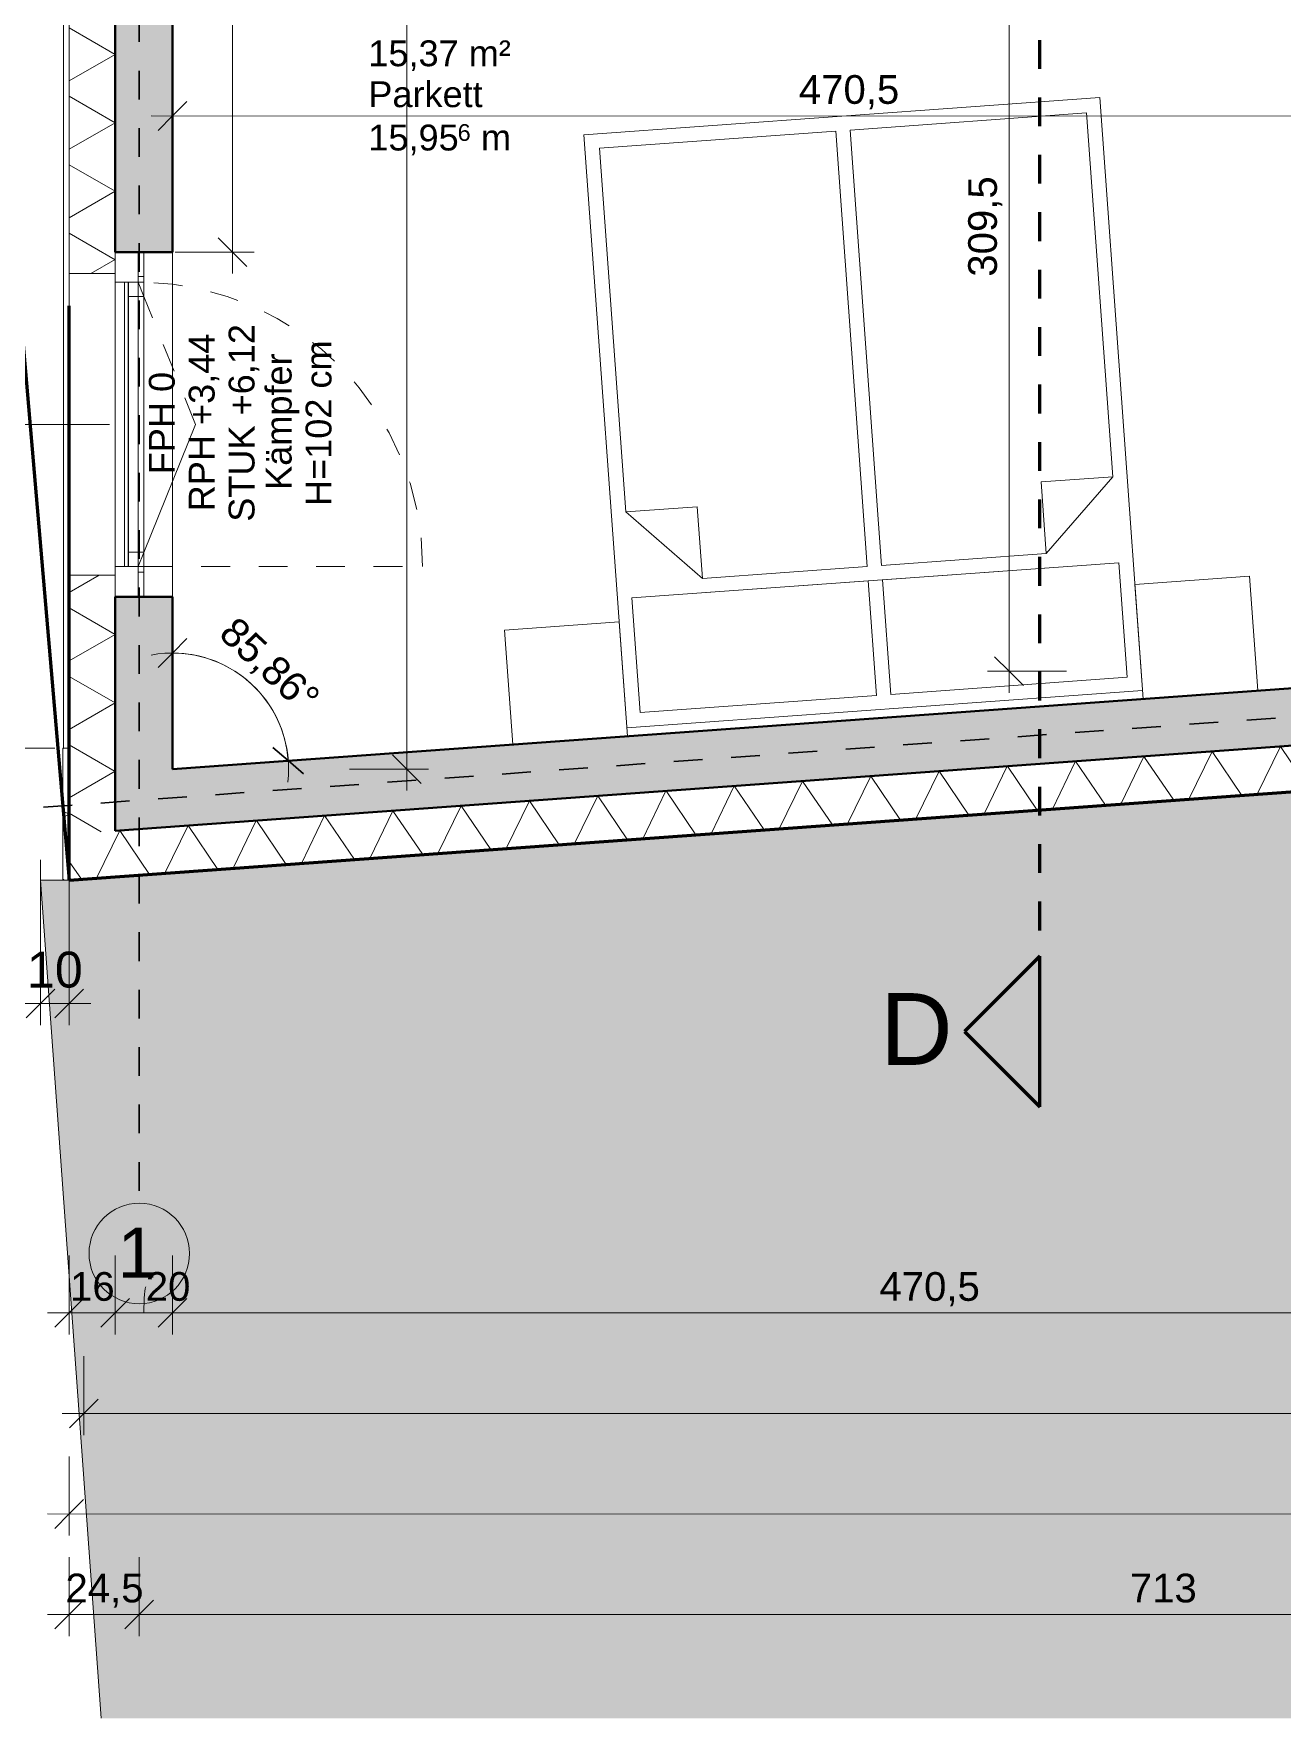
# Model space of a CAD drawing. Header units: metres. Extents: x -67.4 to -27.2, y 43.9 to 89.6.
# Drawn here: x -54.47 to -50.13, y 44.73 to 50.6 of the extents above; entities that cross this region are included whole.
import ezdxf

# ---------------------------------------------------------------- set-up
doc = ezdxf.new("R2010")
doc.units = ezdxf.units.M
for name, pattern in [('Achse', [0.009, 0.005, -0.002, 0, -0.002]), ('Strich Punkt Mittel', [0.015875, 0.00635, -0.004763, 0, -0.004763]), ('Verdeckt', [0.003, 0.002, -0.001]), ('Verdeckt Oben', [0.00225, 0.0015, -0.00075])]:
    doc.linetypes.add(name, pattern=pattern)
for name, color, linetype, lineweight in [('A-DETL-GENF_', 92, 'Continuous', 13), ('A-DETL-MBND', 5, 'Continuous', 5), ('A-GLAZ', 151, 'Continuous', 18), ('A-GLAZ-IDEN_', 152, 'Continuous', 9), ('A_2D', 7, 'Continuous', 13), ('A_Bemassung-50_', 4, 'Continuous', 9), ('A_Bemassung_', 4, 'Continuous', 9), ('A_Beschriftung_', 7, 'Continuous', 9), ('A_Decken', 8, 'Continuous', 13), ('A_Fenster', 7, 'Continuous', 13), ('A_Grundstuecksgrenze', 5, 'Continuous', 70), ('A_Hilfe', 1, 'Continuous', 5), ('A_Moebel', 6, 'Continuous', 13), ('A_Raeume_', 7, 'Continuous', 5), ('A_Raeume_Beschriftung_', 7, 'Continuous', 9), ('A_Raster_', 1, 'Continuous', 9), ('A_Waende', 7, 'Continuous', 13), ('G-ANNO-SYMB_', 111, 'Continuous', 9)]:
    doc.layers.add(name, color=color, linetype=linetype, lineweight=lineweight)
doc.styles.add('Arial_1', font='arial.ttf', dxfattribs={"height": 0.175})
doc.styles.add('Arial_2', font='arial.ttf', dxfattribs={"height": 0.09})
doc.styles.add('Arial_3', font='arial.ttf', dxfattribs={"height": 0.125})
doc.styles.add('Arial_4', font='arial.ttf', dxfattribs={"height": 0.05849})
doc.styles.add('Arial_5', font='arial.ttf', dxfattribs={"height": 0.1})
doc.styles.add('Arial_8', font='arial.ttf', dxfattribs={"height": 0.25})
doc.dimstyles.new('WGA-Bemaßung', dxfattribs={"dimscale": 0.3048, "dimtxt": 0.102026, "dimasz": 0.328084, "dimexe": 0.246063, "dimexo": 0.0625, "dimgap": 0.04101, "dimtad": 1, "dimdec": 1, "dimlfac": 100, "dimrnd": 0.5, "dimdsep": 46, "dimtxsty": 'Arial_5', "dimblk1": 'OBLIQUE', "dimblk2": 'OBLIQUE', "dimsah": 1, "dimcen": 0.09, "dimdle": 0.246063, "dimazin": 2, "dimtfac": 1, "dimtdec": 4, "dimtix": 1, "dimtmove": 0, "dimatfit": 3, "dimfxl": 0.656168, "dimfxlon": 1, "dimtvp": 1, "dimtolj": 1, "dimtzin": 0, "dimarcsym": 2})
doc.dimstyles.new('WGA-Bemaßung_1', dxfattribs={"dimscale": 0.3048, "dimtxt": 0.102026, "dimasz": 0.328084, "dimexe": 0.246063, "dimexo": 0.246063, "dimgap": 0.04101, "dimtad": 1, "dimdec": 1, "dimlfac": 100, "dimrnd": 0.1, "dimdsep": 46, "dimtxsty": 'Arial_5', "dimblk1": 'OBLIQUE', "dimblk2": 'OBLIQUE', "dimsah": 1, "dimcen": 0.09, "dimdle": 0.246063, "dimazin": 2, "dimtfac": 1, "dimtdec": 4, "dimtix": 1, "dimtmove": 0, "dimatfit": 3, "dimfxl": 1, "dimtvp": 1, "dimtolj": 1, "dimtzin": 0, "dimarcsym": 2})
doc.dimstyles.new('WGA-Bemaßung_2', dxfattribs={"dimscale": 0.3048, "dimtxt": 0.102026, "dimasz": 0.328084, "dimexe": 0.246063, "dimexo": 0.0625, "dimgap": 0.04101, "dimtad": 1, "dimdec": 1, "dimlfac": 100, "dimrnd": 0.5, "dimdsep": 46, "dimtxsty": 'Arial_5', "dimblk1": 'OBLIQUE', "dimblk2": 'OBLIQUE', "dimsah": 1, "dimcen": 0.09, "dimdle": 0.246063, "dimazin": 2, "dimtfac": 1, "dimtdec": 4, "dimtix": 1, "dimtmove": 2, "dimatfit": 3, "dimfxl": 0.656168, "dimfxlon": 1, "dimtvp": 1, "dimtolj": 1, "dimtzin": 0, "dimarcsym": 2})
doc.dimstyles.new('WGA-Bemaßung_3', dxfattribs={"dimscale": 0.3048, "dimtxt": 0.102026, "dimasz": 0.328084, "dimexe": 0.246063, "dimexo": 0.0625, "dimgap": 0.04101, "dimtad": 1, "dimdec": 1, "dimlfac": 100, "dimrnd": 0.5, "dimdsep": 46, "dimtxsty": 'Arial_5', "dimblk1": 'OBLIQUE', "dimblk2": 'OBLIQUE', "dimsah": 1, "dimcen": 0.09, "dimdle": 0.246063, "dimazin": 2, "dimtfac": 1, "dimtdec": 4, "dimtix": 1, "dimtmove": 1, "dimatfit": 3, "dimfxl": 0.656168, "dimfxlon": 1, "dimtvp": 1, "dimtolj": 1, "dimtzin": 0, "dimarcsym": 2})
doc.dimstyles.new('WGA-Bemaßung_4', dxfattribs={"dimscale": 0.3048, "dimtxt": 0.102026, "dimasz": 0.328084, "dimexe": 0.246063, "dimexo": 0.0625, "dimgap": 0.04101, "dimtad": 1, "dimdec": 1, "dimlfac": 100, "dimrnd": 0.5, "dimdsep": 46, "dimtxsty": 'Arial_5', "dimblk1": 'OBLIQUE', "dimblk2": 'OBLIQUE', "dimsah": 1, "dimcen": 0.09, "dimdle": 0.246063, "dimazin": 2, "dimtfac": 1, "dimtdec": 4, "dimtix": 1, "dimtmove": 0, "dimatfit": 3, "dimfxl": 0.656168, "dimfxlon": 1, "dimtvp": 1, "dimtolj": 1, "dimtzin": 0, "dimarcsym": 2})
doc.dimstyles.new('zulässige_Gebäudehöhe', dxfattribs={"dimscale": 0.3048, "dimtxt": 0.127532, "dimasz": 0.328084, "dimexe": 0.246063, "dimexo": 0.0625, "dimgap": 0.04101, "dimtad": 1, "dimdec": 1, "dimlfac": 100, "dimrnd": 0.1, "dimdsep": 46, "dimtxsty": 'Arial_3', "dimblk1": 'OBLIQUE', "dimblk2": 'OBLIQUE', "dimsah": 1, "dimcen": 0.09, "dimdle": 0.246063, "dimazin": 2, "dimtfac": 1, "dimtdec": 4, "dimtix": 1, "dimtmove": 0, "dimatfit": 3, "dimfxl": 1.64042, "dimfxlon": 1, "dimtvp": 1, "dimtolj": 1, "dimtzin": 0, "dimarcsym": 2})
pattern_1 = [(45, (0, 0), (-0.08980256, 0.08980256), []), (45, (0.0898, 0), (-0.08980256, 0.08980256), [0.0635, -0.03175])]

# ---------------------------------------------------------------- blocks, each defined once
blk = doc.blocks.new('Fens_1tlg_OL - DF_OL_DK_1120x2400-V33-263_PP_01OG_BT2')
at = {"layer": 'A-GLAZ'}
for p, q in [((-0.6, 0.1), (-0.495, 0.1)), ((-0.6, 0.02), (-0.6, 0.1)), ((0.525, 0.1), (-0.525, 0.1)), ((-0.495, 0.1), (-0.495, 0.02)), ((0.495, 0.1), (0.495, 0.02)), ((0.6, 0.1), (0.495, 0.1)), ((0.6, 0.02), (0.6, 0.1)), ((-0.6, 0.02), (-0.515, 0.02)), ((-0.495, 0.02), (-0.6, 0.02)), ((-0.515, 0.02), (-0.495, 0.02)), ((-0.495, 0.02), (-0.445, 0.02)), ((-0.445, 0.02), (0.445, 0.02)), ((0.445, 0.02), (0.495, 0.02)), ((0.495, 0.02), (0.515, 0.02)), ((0.495, 0.02), (0.6, 0.02)), ((0.515, 0.02), (0.6, 0.02))]:
    blk.add_line(p, q, dxfattribs=at)
at = {"layer": 'A_Fenster', "linetype": 'Verdeckt Oben', "lineweight": 5}
for p, q in [((-0.525, 0.26), (0.525, 0.26)), ((-0.525, 0.1), (0.525, 0.1)), ((-0.6, -0.1), (0.6, -0.1)), ((-0.6, -0.1), (0.6, -0.1))]:
    blk.add_line(p, q, dxfattribs=at)
at = {"layer": 'A_Fenster'}
for p, q in [((-0.525, 0.1), (-0.6, 0.1)), ((-0.495, 0.055), (-0.495, 0.067)), ((-0.495, 0.067), (0.495, 0.067)), ((-0.495, 0.067), (0.495, 0.067)), ((-0.495, 0.055), (-0.495, 0.067)), ((0.495, 0.067), (0.495, 0.055)), ((0.495, 0.067), (0.495, 0.055)), ((0.6, 0.1), (0.525, 0.1)), ((-0.6, 0.02), (-0.515, 0.02)), ((-0.515, 0.02), (-0.495, 0.02)), ((-0.495, 0.02), (-0.515, 0.02)), ((-0.515, 0.02), (0.515, 0.02)), ((-0.515, 0), (-0.515, 0.02)), ((-0.515, 0.02), (-0.515, 0)), ((-0.495, 0.02), (-0.495, 0.055)), ((-0.445, 0.055), (-0.495, 0.055)), ((0.495, 0.055), (-0.495, 0.055)), ((-0.495, 0.055), (-0.495, 0.02)), ((-0.495, 0.053), (-0.495, 0.055)), ((-0.495, 0.053), (-0.495, 0.055)), ((-0.445, 0.053), (-0.495, 0.053)), ((-0.445, 0.053), (-0.495, 0.053)), ((-0.495, 0.02), (-0.4455, 0)), ((-0.495, 0.02), (-0.445, 0.02)), ((-0.495, 0.02), (0.495, 0.02)), ((-0.445, 0.02), (-0.495, 0.02)), ((-0.495, 0.02), (-0.445, 0.02)), ((0.445, 0.055), (-0.445, 0.055)), ((-0.445, 0.055), (-0.445, 0)), ((0.445, 0.055), (-0.445, 0.055)), ((-0.445, 0.055), (0.445, 0.055)), ((-0.445, 0), (-0.445, 0.055)), ((0.445, 0.053), (-0.445, 0.053)), ((0.445, 0.053), (-0.445, 0.053)), ((-0.445, 0.02), (0.445, 0.02)), ((0.445, 0.02), (-0.445, 0.02)), ((-0.445, 0.02), (0.445, 0.02)), ((0.495, 0.055), (0.445, 0.055)), ((0.445, 0.055), (0.445, 0)), ((0.445, 0.055), (0.445, 0)), ((0.495, 0.053), (0.445, 0.053)), ((0.495, 0.053), (0.445, 0.053)), ((0.445, 0.02), (0.495, 0.02)), ((0.495, 0.02), (0.445, 0.02)), ((0.445, 0.02), (0.495, 0.02)), ((0.495, 0.02), (0.495, 0.055)), ((0.495, 0.02), (0.495, 0.055)), ((0.495, 0.055), (0.495, 0.053)), ((0.495, 0.055), (0.495, 0.053)), ((0.495, 0.02), (0.515, 0.02)), ((0.515, 0.02), (0.495, 0.02)), ((0.515, 0.02), (0.6, 0.02)), ((0.515, 0), (0.515, 0.02)), ((0.515, 0), (0.515, 0.02)), ((0.515, 0), (-0.515, 0)), ((-0.515, 0), (-0.445, 0)), ((-0.4455, 0), (0, -0.18)), ((0.445, 0), (-0.445, 0)), ((0.445, 0), (-0.445, 0)), ((-0.445, 0), (0.445, 0)), ((0.445, 0), (0.515, 0))]:
    blk.add_line(p, q, dxfattribs=at)
at = {"layer": 'A_Fenster', "linetype": 'Verdeckt', "lineweight": 5}
for p, q in [((-0.495, 0.02), (-0.495, 0)), ((0.4455, 0), (0.495, 0.02)), ((-0.495, 0), (-0.495, -0.97)), ((0, -0.18), (0.4455, 0))]:
    blk.add_line(p, q, dxfattribs=at)
for start, end in [(358.83969, 0), (270, 358.83969)]:
    blk.add_arc((-0.495, 0.02), 0.99, start, end, dxfattribs=at)
blk = doc.blocks.new('Moeb_Bett - Doppelbett 180x210-V41-263_PP_01OG_BT2')
at = {"layer": 'A_Moebel', "color": 8}
for p, q in [((-0.9, 1.05), (0.9, 1.05)), ((-0.9, -1.0489), (-0.9, 1.05)), ((-0.025, 1), (-0.85, 1)), ((-0.85, 1), (-0.85, -0.27)), ((-0.025, -0.52), (-0.025, 1)), ((0.85, 1), (0.025, 1)), ((0.025, 1), (0.025, -0.52)), ((0.85, -0.27), (0.85, 1)), ((0.9, 1.05), (0.9, -1.0489)), ((-0.6, -0.27), (-0.85, -0.27)), ((-0.85, -0.27), (-0.6, -0.52)), ((-0.6, -0.52), (-0.6, -0.27)), ((0.6, -0.27), (0.85, -0.27)), ((0.6, -0.52), (0.6, -0.27)), ((0.85, -0.27), (0.6, -0.52)), ((-0.6, -0.52), (-0.025, -0.52)), ((0.025, -0.52), (0.6, -0.52)), ((-0.025, -0.57), (-0.85, -0.57)), ((-0.85, -0.57), (-0.85, -0.97)), ((-0.85, -0.57), (0.85, -0.57)), ((-0.025, -0.97), (-0.025, -0.57)), ((0.85, -0.57), (0.025, -0.57)), ((0.025, -0.57), (0.025, -0.97)), ((0.85, -0.97), (0.85, -0.57)), ((-0.9, -0.65), (-1.3, -0.65)), ((-1.3, -0.65), (-1.3, -1.0489)), ((-1.3, -1.0489), (-1.3, -0.65)), ((-1.3, -0.65), (-0.9, -0.65)), ((-0.9, -1.0489), (-0.9, -0.65)), ((-0.9, -0.65), (-0.9, -1.0489)), ((1.3, -0.65), (0.9, -0.65)), ((0.9, -0.65), (0.9, -1.0489)), ((0.9, -1.0489), (0.9, -0.65)), ((0.9, -0.65), (1.3, -0.65)), ((1.3, -1.0489), (1.3, -0.65)), ((1.3, -0.65), (1.3, -1.0489)), ((-0.85, -0.97), (-0.025, -0.97)), ((0.025, -0.97), (0.85, -0.97)), ((-0.9, -1.02), (0.9, -1.02))]:
    blk.add_line(p, q, dxfattribs=at)
blk = doc.blocks.new('Family - ___-3180367-263_PP_01OG_BT2')
at = {"layer": 'A_Grundstuecksgrenze'}
for p, q in [((-20.9804, 98.8097), (-31.8179, 64.901)), ((-31.8179, 64.901), (-19.6942, 60.8437))]:
    blk.add_line(p, q, dxfattribs=at)
blk = doc.blocks.new('Dtai_Fluchtlinie_Grenzlinie - Dtai_Grenzlinie-5920249-263_PP_01OG_BT2')
at = {"layer": 'A-DETL-GENF_', "lineweight": 70}
blk.add_line((0.45, 0), (2.45, 0), dxfattribs=at)
blk = doc.blocks.new('Raster - BS_Achse-112124-263_PP_01OG_BT2')
at = {"layer": 'A_Beschriftung_'}
blk.add_circle((0, 0), 0.0035, dxfattribs=at)
blk = doc.blocks.new('BS_Fens_PP_Kämpfer - oben-10106766-263_PP_01OG_BT2')
at = {"layer": 'A-GLAZ-IDEN_'}
blk.add_line((0, 0.00012), (0, 0.01076), dxfattribs=at)
blk = doc.blocks.new('DIMBLOCK4-263_PP_01OG_BT2')
at = {"layer": 'A_Bemassung-50_', "transparency": 16777216}
for p, q in [((-54.1049, 45.095), (-54.1049, 45.295)), ((-46.9771, 45.0948), (-46.9771, 45.2948)), ((-46.9771, 45.0948), (-54.1049, 45.095)), ((-54.1049, 45.095), (-54.1049, 45.02)), ((-46.9771, 45.0948), (-46.9771, 45.0198))]:
    blk.add_line(p, q, dxfattribs=at)
at = {"layer": 'A_Bemassung-50_', "lineweight": 35, "transparency": 16777216}
for p, q in [((-54.1049, 45.095), (-54.0549, 45.145)), ((-46.9771, 45.0948), (-46.9271, 45.1447)), ((-54.1049, 45.095), (-54.1549, 45.045)), ((-46.9771, 45.0948), (-47.0271, 45.0448))]:
    blk.add_line(p, q, dxfattribs=at)
at = {"layer": 'A_Bemassung-50_', "color": 0, "transparency": 16777216, "insert": (-50.6564, 45.2372), "char_height": 0.1, "width": 0.276883, "attachment_point": 1, "rotation": 359.99828, "line_spacing_factor": 0.941778, "style": 'Arial_5'}
blk.add_mtext('713', dxfattribs=at)
blk = doc.blocks.new('_Oblique')
at = {"color": 0, "linetype": 'ByBlock', "lineweight": -2}
blk.add_line((-0.5, -0.5), (0.5, 0.5), dxfattribs=at)
blk = doc.blocks.new('DIMBLOCK5-263_PP_01OG_BT2')
at = {"layer": 'A_Bemassung-50_', "transparency": 16777216}
for p, q in [((-54.3491, 45.095), (-54.3491, 45.295)), ((-54.1049, 45.095), (-54.1049, 45.295)), ((-54.1049, 45.095), (-54.4241, 45.095)), ((-54.3491, 45.095), (-54.3491, 45.02)), ((-54.1049, 45.095), (-54.1049, 45.02))]:
    blk.add_line(p, q, dxfattribs=at)
at = {"layer": 'A_Bemassung-50_', "lineweight": 35, "transparency": 16777216}
for p, q in [((-54.3491, 45.095), (-54.2991, 45.145)), ((-54.1049, 45.095), (-54.0549, 45.145)), ((-54.3491, 45.095), (-54.3991, 45.045)), ((-54.1049, 45.095), (-54.1549, 45.045))]:
    blk.add_line(p, q, dxfattribs=at)
at = {"layer": 'A_Bemassung-50_', "color": 0, "transparency": 16777216, "insert": (-54.362, 45.2373), "char_height": 0.1, "width": 0.323972, "attachment_point": 1, "rotation": 359.99828, "line_spacing_factor": 0.941778, "style": 'Arial_5'}
blk.add_mtext('24,5', dxfattribs=at)
blk = doc.blocks.new('DIMBLOCK15-263_PP_01OG_BT2')
at = {"layer": 'A_Bemassung-50_', "transparency": 16777216}
for p, q in [((-54.2979, 45.795), (-54.2979, 45.995)), ((-41.6479, 45.7946), (-41.6479, 45.9946)), ((-41.6479, 45.7946), (-54.3729, 45.795)), ((-54.2979, 45.795), (-54.2979, 45.72)), ((-41.6479, 45.7946), (-41.6479, 45.7196))]:
    blk.add_line(p, q, dxfattribs=at)
at = {"layer": 'A_Bemassung-50_', "lineweight": 35, "transparency": 16777216}
for p, q in [((-54.2979, 45.795), (-54.2479, 45.845)), ((-41.6479, 45.7946), (-41.5979, 45.8446)), ((-54.2979, 45.795), (-54.3479, 45.745)), ((-41.6479, 45.7946), (-41.6979, 45.7446))]:
    blk.add_line(p, q, dxfattribs=at)
at = {"layer": 'A_Bemassung-50_', "color": 0, "transparency": 16777216, "insert": (-48.1267, 45.9371), "char_height": 0.1, "width": 0.369177, "attachment_point": 1, "rotation": 359.99828, "line_spacing_factor": 0.941778, "style": 'Arial_5'}
blk.add_mtext('1265', dxfattribs=at)
blk = doc.blocks.new('DIMBLOCK37-263_PP_01OG_BT2')
at = {"layer": 'A_Bemassung-50_', "transparency": 16777216}
for p, q in [((-54.449, 47.2224), (-54.449, 47.7224)), ((-54.349, 47.2224), (-54.349, 47.7224)), ((-54.274, 47.2224), (-54.524, 47.2224)), ((-54.449, 47.2224), (-54.449, 47.1474)), ((-54.349, 47.2224), (-54.349, 47.1474))]:
    blk.add_line(p, q, dxfattribs=at)
at = {"layer": 'A_Bemassung-50_', "lineweight": 35, "transparency": 16777216}
for p, q in [((-54.449, 47.2224), (-54.499, 47.1724)), ((-54.449, 47.2224), (-54.399, 47.2724)), ((-54.349, 47.2224), (-54.399, 47.1724)), ((-54.349, 47.2224), (-54.299, 47.2724))]:
    blk.add_line(p, q, dxfattribs=at)
at = {"layer": 'A_Bemassung-50_', "color": 0, "transparency": 16777216, "insert": (-54.4959, 47.403), "char_height": 0.125, "width": 0.232617, "attachment_point": 1, "rotation": 359.99828, "line_spacing_factor": 0.941778, "style": 'Arial_3'}
blk.add_mtext('10', dxfattribs=at)
blk = doc.blocks.new('DIMBLOCK38-263_PP_01OG_BT2')
at = {"layer": 'A_Bemassung-50_', "transparency": 16777216}
for p, q in [((-53.989, 48.4428), (-53.989, 48.5178)), ((-53.989, 48.4428), (-53.989, 48.3678)), ((-53.5861, 48.068), (-53.6609, 48.0626)), ((-53.5861, 48.068), (-53.5113, 48.0734)), ((-53.5861, 48.068), (-53.5861, 48.068))]:
    blk.add_line(p, q, dxfattribs=at)
at = {"layer": 'A_Bemassung-50_', "lineweight": 35, "transparency": 16777216}
for p, q in [((-53.989, 48.4428), (-53.939, 48.4928)), ((-53.989, 48.4428), (-54.039, 48.3928)), ((-53.5861, 48.068), (-53.6396, 48.1142)), ((-53.5861, 48.068), (-53.5327, 48.0217))]:
    blk.add_line(p, q, dxfattribs=at)
at = {"layer": 'A_Bemassung-50_', "transparency": 16777216}
for start, end in [(353.49806, 100.63711), (4.13689, 89.99828)]:
    blk.add_arc((-53.989, 48.0388), 0.4039, start, end, dxfattribs=at)
at = {"layer": 'A_Bemassung-50_', "color": 0, "transparency": 16777216, "insert": (-53.7646, 48.5762), "char_height": 0.1, "width": 0.484074, "attachment_point": 1, "rotation": 317.06759, "line_spacing_factor": 0.941778, "style": 'Arial_5'}
blk.add_mtext('85,86°', dxfattribs=at)
blk = doc.blocks.new('DIMBLOCK72-263_PP_01OG_BT2')
at = {"layer": 'A_Bemassung-50_', "transparency": 16777216}
for p, q in [((-53.989, 46.145), (-53.989, 46.345)), ((-49.2817, 46.1448), (-49.2817, 46.3448)), ((-49.2817, 46.1448), (-53.989, 46.145)), ((-53.989, 46.145), (-53.989, 46.07)), ((-49.2817, 46.1448), (-49.2817, 46.0698))]:
    blk.add_line(p, q, dxfattribs=at)
at = {"layer": 'A_Bemassung-50_', "lineweight": 35, "transparency": 16777216}
for p, q in [((-53.989, 46.145), (-53.939, 46.195)), ((-49.2817, 46.1448), (-49.2317, 46.1948)), ((-53.989, 46.145), (-54.039, 46.095)), ((-49.2817, 46.1448), (-49.3317, 46.0948))]:
    blk.add_line(p, q, dxfattribs=at)
at = {"layer": 'A_Bemassung-50_', "color": 0, "transparency": 16777216, "insert": (-51.5281, 46.2872), "char_height": 0.1, "width": 0.416266, "attachment_point": 1, "rotation": 359.99828, "line_spacing_factor": 0.941778, "style": 'Arial_5'}
blk.add_mtext('470,5', dxfattribs=at)
blk = doc.blocks.new('DIMBLOCK73-263_PP_01OG_BT2')
at = {"layer": 'A_Bemassung-50_', "transparency": 16777216}
for p, q in [((-54.189, 46.145), (-54.189, 46.345)), ((-53.989, 46.145), (-53.989, 46.345)), ((-53.989, 46.145), (-54.189, 46.145)), ((-54.189, 46.145), (-54.189, 46.07)), ((-53.989, 46.145), (-53.989, 46.07))]:
    blk.add_line(p, q, dxfattribs=at)
at = {"layer": 'A_Bemassung-50_', "lineweight": 35, "transparency": 16777216}
for p, q in [((-54.189, 46.145), (-54.139, 46.195)), ((-53.989, 46.145), (-53.939, 46.195)), ((-54.189, 46.145), (-54.239, 46.095)), ((-53.989, 46.145), (-54.039, 46.095))]:
    blk.add_line(p, q, dxfattribs=at)
at = {"layer": 'A_Bemassung-50_', "transparency": 16777216}
blk.add_ellipse((-54.0823, 46.145), major_axis=(0, 0.091), ratio=0.073972, start_param=0, end_param=1.570796, dxfattribs=at)
at = {"layer": 'A_Bemassung-50_', "color": 0, "transparency": 16777216, "insert": (-54.0823, 46.2873), "char_height": 0.1, "width": 0.184588, "attachment_point": 1, "rotation": 359.99828, "line_spacing_factor": 0.941778, "style": 'Arial_5'}
blk.add_mtext('20', dxfattribs=at)
blk = doc.blocks.new('DIMBLOCK74-263_PP_01OG_BT2')
at = {"layer": 'A_Bemassung-50_', "transparency": 16777216}
for p, q in [((-54.349, 46.145), (-54.349, 46.345)), ((-54.189, 46.145), (-54.189, 46.345)), ((-54.189, 46.145), (-54.424, 46.145)), ((-54.349, 46.145), (-54.349, 46.07)), ((-54.189, 46.145), (-54.189, 46.07))]:
    blk.add_line(p, q, dxfattribs=at)
at = {"layer": 'A_Bemassung-50_', "lineweight": 35, "transparency": 16777216}
for p, q in [((-54.349, 46.145), (-54.299, 46.195)), ((-54.189, 46.145), (-54.139, 46.195)), ((-54.349, 46.145), (-54.399, 46.095)), ((-54.189, 46.145), (-54.239, 46.095))]:
    blk.add_line(p, q, dxfattribs=at)
at = {"layer": 'A_Bemassung-50_', "color": 0, "transparency": 16777216, "insert": (-54.346, 46.2873), "char_height": 0.1, "width": 0.184588, "attachment_point": 1, "rotation": 359.99828, "line_spacing_factor": 0.941778, "style": 'Arial_5'}
blk.add_mtext('16', dxfattribs=at)
blk = doc.blocks.new('Schnitt - 100_Gebaeudeschnitt-1261489-263_PP_01OG_BT2')
at = {"layer": 'G-ANNO-SYMB_'}
blk.add_hatch(color=256, dxfattribs=at).paths.add_polyline_path([(-0.00829, 0), (-0.00305, 0.00525), (0.0022, 0)])
at = {"layer": 'G-ANNO-SYMB_', "lineweight": 70}
for p, q in [((-0.00305, 0.00525), (-0.00829, 0)), ((0.0022, 0), (-0.00305, 0.00525)), ((-0.00829, 0), (0.0022, 0))]:
    blk.add_line(p, q, dxfattribs=at)
blk = doc.blocks.new('DIMBLOCK270-263_PP_01OG_BT2')
at = {"layer": 'A_Bemassung-50_', "transparency": 16777216}
for p, q in [((-54.3491, 45.445), (-54.3491, 45.645)), ((-37.3491, 45.4445), (-37.3491, 45.6445)), ((-37.2741, 45.4445), (-54.4241, 45.445)), ((-54.3491, 45.445), (-54.3491, 45.37)), ((-37.3491, 45.4445), (-37.3491, 45.3695))]:
    blk.add_line(p, q, dxfattribs=at)
at = {"layer": 'A_Bemassung-50_', "lineweight": 35, "transparency": 16777216}
for p, q in [((-54.3491, 45.445), (-54.2991, 45.495)), ((-37.3491, 45.4445), (-37.2991, 45.4945)), ((-54.3491, 45.445), (-54.3991, 45.395)), ((-37.3491, 45.4445), (-37.3991, 45.3945))]:
    blk.add_line(p, q, dxfattribs=at)
at = {"layer": 'A_Bemassung-50_', "color": 0, "transparency": 16777216, "insert": (-46.0029, 45.587), "char_height": 0.1, "width": 0.369177, "attachment_point": 1, "rotation": 359.99828, "line_spacing_factor": 0.941778, "style": 'Arial_5'}
blk.add_mtext('1700', dxfattribs=at)
blk = doc.blocks.new('DIMBLOCK310-263_PP_01OG_BT2')
at = {"layer": 'A_Bemassung-50_', "transparency": 16777216}
for p, q in [((-53.9889, 50.3126), (-53.9889, 50.5126)), ((-49.2815, 50.3125), (-49.2815, 50.5125)), ((-54.0639, 50.3126), (-49.2815, 50.3125)), ((-53.9889, 50.3126), (-53.9889, 50.2376)), ((-49.2815, 50.3125), (-49.2815, 50.2375))]:
    blk.add_line(p, q, dxfattribs=at)
at = {"layer": 'A_Bemassung-50_', "lineweight": 35, "transparency": 16777216}
for p, q in [((-53.9889, 50.3126), (-53.9389, 50.3626)), ((-49.2815, 50.3125), (-49.2315, 50.3625)), ((-53.9889, 50.3126), (-54.0389, 50.2626)), ((-49.2815, 50.3125), (-49.3315, 50.2625))]:
    blk.add_line(p, q, dxfattribs=at)
at = {"layer": 'A_Bemassung-50_', "color": 0, "transparency": 16777216, "insert": (-51.8087, 50.4549), "char_height": 0.1, "width": 0.416266, "attachment_point": 1, "rotation": 359.99828, "line_spacing_factor": 0.941778, "style": 'Arial_5'}
blk.add_mtext('470,5', dxfattribs=at)
blk = doc.blocks.new('DIMBLOCK336-263_PP_01OG_BT2')
at = {"layer": 'A_Bemassung-50_', "lineweight": 35, "transparency": 16777216}
for p, q in [((-51.0769, 51.4738), (-51.1269, 51.5238)), ((-51.0769, 51.4738), (-51.0269, 51.4237)), ((-51.077, 48.3794), (-51.127, 48.4294)), ((-51.077, 48.3794), (-51.027, 48.3294))]:
    blk.add_line(p, q, dxfattribs=at)
at = {"layer": 'A_Bemassung-50_', "transparency": 16777216}
for p, q in [((-51.0769, 51.4738), (-51.1519, 51.4738)), ((-51.0769, 51.4738), (-51.077, 48.3044)), ((-51.0769, 51.4738), (-50.8769, 51.4737)), ((-51.077, 48.3794), (-51.152, 48.3794)), ((-51.077, 48.3794), (-50.877, 48.3794))]:
    blk.add_line(p, q, dxfattribs=at)
at = {"layer": 'A_Bemassung-50_', "color": 0, "transparency": 16777216, "insert": (-51.2192, 49.7531), "char_height": 0.1, "width": 0.416266, "attachment_point": 1, "rotation": 90, "line_spacing_factor": 0.941778, "style": 'Arial_5'}
blk.add_mtext('309,5', dxfattribs=at)
blk = doc.blocks.new('DIMBLOCK488-263_PP_01OG_BT2')
at = {"layer": 'A_Bemassung-50_', "lineweight": 35, "transparency": 16777216}
for p, q in [((-53.1734, 55.0288), (-53.2234, 55.0788)), ((-53.1734, 55.0288), (-53.1234, 54.9788)), ((-53.1736, 48.0388), (-53.2236, 48.0888)), ((-53.1736, 48.0388), (-53.1236, 47.9888))]:
    blk.add_line(p, q, dxfattribs=at)
at = {"layer": 'A_Bemassung-50_', "transparency": 16777216}
for p, q in [((-53.1734, 55.0288), (-53.2484, 55.0288)), ((-53.1734, 55.0288), (-53.1736, 47.9638)), ((-53.1734, 55.0288), (-52.9734, 55.0288)), ((-53.1736, 48.0388), (-53.3736, 48.0388)), ((-53.1736, 48.0388), (-53.0986, 48.0388))]:
    blk.add_line(p, q, dxfattribs=at)
at = {"layer": 'A_Bemassung-50_', "color": 0, "transparency": 16777216, "insert": (-53.3158, 51.6584), "char_height": 0.1, "width": 0.276883, "attachment_point": 1, "rotation": 90, "line_spacing_factor": 0.941778, "style": 'Arial_5'}
blk.add_mtext('699', dxfattribs=at)
blk = doc.blocks.new('DIMBLOCK676-263_PP_01OG_BT2')
at = {"layer": 'A_Bemassung-50_', "lineweight": 35, "transparency": 16777216}
for p, q in [((-53.7799, 52.8988), (-53.8299, 52.9488)), ((-53.7799, 52.8988), (-53.7299, 52.8488)), ((-53.78, 49.8388), (-53.83, 49.8888)), ((-53.78, 49.8388), (-53.73, 49.7888))]:
    blk.add_line(p, q, dxfattribs=at)
at = {"layer": 'A_Bemassung-50_', "transparency": 16777216}
for p, q in [((-53.7799, 52.8988), (-53.9799, 52.8988)), ((-53.78, 49.7638), (-53.7799, 52.8988)), ((-53.7799, 52.8988), (-53.7049, 52.8988)), ((-53.78, 49.8388), (-53.98, 49.8388)), ((-53.78, 49.8388), (-53.705, 49.8388))]:
    blk.add_line(p, q, dxfattribs=at)
at = {"layer": 'A_Bemassung-50_', "color": 0, "transparency": 16777216, "insert": (-53.9222, 51.2535), "char_height": 0.1, "width": 0.276883, "attachment_point": 1, "rotation": 90, "line_spacing_factor": 0.941778, "style": 'Arial_5'}
blk.add_mtext('306', dxfattribs=at)

msp = doc.modelspace()

# ---------------------------------------------------------------- hatches: boundary and pattern name
at = {"layer": 'A-DETL-GENF_'}
msp.add_hatch(color=253, dxfattribs=at).paths.add_polyline_path([(-54.2379, 44.7336), (-32.3013, 44.7336), (-32.3013, 52.5466), (-33.0402, 52.2443), (-41.5978, 48.5741), (-54.349, 47.6519), (-54.449, 47.6519), (-54.349, 46.2693)])
at = {"layer": 'A_Waende', "lineweight": 5}
h = msp.add_hatch(dxfattribs=at)
h.set_pattern_fill('FP_4', color=250, style=0, pattern_type=2)
h.set_pattern_definition(pattern_1)
h.paths.add_polyline_path([(-54.189, 48.0244), (-53.989, 48.0388), (-53.989, 48.6388), (-54.189, 48.6388), (-54.189, 48.2888)])
h.paths.add_polyline_path([(-53.9889, 49.8388), (-53.9889, 52.8313), (-54.1888, 52.8313), (-54.1888, 49.8388), (-53.989, 49.8388)])
h.paths.add_polyline_path([(-53.9888, 52.9663), (-54.0888, 52.8988), (-54.1888, 52.9663), (-53.9889, 52.9663)])
h.paths.add_polyline_path([(-54.1888, 53.2188), (-54.1888, 53.2188), (-54.1888, 52.9663)])
h.paths.add_polyline_path([(-53.9888, 52.8313), (-53.9889, 53.2188), (-54.1888, 53.2188), (-54.1888, 52.8314), (-54.0888, 52.8988), (-53.9889, 52.8314)])
h.paths.add_polyline_path([(-53.9888, 54.4188), (-53.9887, 58.7688), (-54.1887, 58.7688), (-54.1887, 54.4188), (-53.9888, 54.4188)])
h.paths.add_polyline_path([(-53.9886, 59.9688), (-53.9887, 60.1288), (-54.1886, 60.1288), (-54.1886, 59.9688), (-53.9887, 59.9688)])
h.paths.add_polyline_path([(-53.9886, 60.3288), (-53.9886, 60.3787), (-54.1886, 60.3787), (-54.1886, 60.3288), (-53.9886, 60.3288)])
h = msp.add_hatch(dxfattribs=at)
h.set_pattern_fill('FP_137', color=250, angle=202.64, style=0, pattern_type=2)
h.set_pattern_definition([(89.998, (-54.18908, 51.00373), (-0.20637, 7e-06), []), (149.998, (-54.18908, 51.00373), (-0.103196, -0.178727), []), (209.998, (-54.18908, 51.00373), (0.103179, -0.178725), [])])
h.paths.add_polyline_path([(-54.189, 49.7638), (-54.1889, 49.7638), (-54.1889, 53.2939), (-54.3488, 53.2939), (-54.3489, 49.7638), (-54.3479, 49.7638)])
h = msp.add_hatch(dxfattribs=at)
h.set_pattern_fill('FP_4', color=250, style=0, pattern_type=2)
h.set_pattern_definition(pattern_1)
h.paths.add_polyline_path([(-54.189, 47.8239), (-41.6362, 48.7318), (-41.6841, 48.9288), (-48.1291, 48.4627), (-48.1291, 48.4627), (-54.189, 48.0244)])
h = msp.add_hatch(dxfattribs=at)
h.set_pattern_fill('FP_2', color=250, angle=-157.36, style=0, pattern_type=2)
h.set_pattern_definition([(184.137, (-47.9932, 48.2723), (0.0148886, -0.205842), []), (244.137, (-47.9932, 48.2723), (0.1857, -0.090023), []), (304.137, (-47.9932, 48.2723), (0.1708203, 0.115815), [])])
h.paths.add_polyline_path([(-54.349, 47.6519), (-41.5978, 48.5741), (-41.6362, 48.7318), (-54.349, 47.8123), (-54.349, 47.6519)])
h = msp.add_hatch(dxfattribs=at)
h.set_pattern_fill('FP_138', color=250, angle=202.64, style=0, pattern_type=2)
h.set_pattern_definition([(90, (-54.18935, 48.26888), (-0.20637, 7e-06), []), (150, (-54.18935, 48.26888), (-0.10319, -0.17872), []), (210, (-54.18935, 48.26888), (0.10318, -0.178725), [])])
h.paths.add_polyline_path([(-54.349, 47.8123), (-54.189, 47.8239), (-54.189, 48.7139), (-54.349, 48.7139), (-54.349, 47.8239)])
h = msp.add_hatch(dxfattribs=at)
h.set_pattern_fill('FP_146', color=250, angle=202.64, style=0, pattern_type=2)
h.set_pattern_definition([(90, (-54.35083, 47.8819), (-0.20638, -8e-15), []), (150, (-54.35083, 47.8819), (-0.10318, -0.17872), []), (210, (-54.35083, 47.8819), (0.10319, -0.17872), [])])
h.paths.add_polyline_path([(-54.3506, 47.6519), (-54.3506, 48.1119), (-54.3706, 48.1119), (-54.3706, 47.6519), (-54.369, 47.6519)])

# ---------------------------------------------------------------- linework, layer by layer
at = {"layer": 'A-DETL-MBND'}
for p, q in [((-54.369, 48.1119), (-54.3685, 64.3117)), ((-54.3489, 49.7638), (-54.349, 48.7139)), ((-54.3506, 48.1119), (-54.349, 48.1119))]:
    msp.add_line(p, q, dxfattribs=at)
at = {"layer": 'A_2D'}
for p, q in [((-41.5978, 48.5741), (-54.349, 47.6519)), ((-54.349, 47.6519), (-54.449, 47.6519)), ((-54.449, 47.6519), (-54.2379, 44.7336))]:
    msp.add_line(p, q, dxfattribs=at)
at = {"layer": 'A_2D', "lineweight": 5}
for p, q in [((-54.189, 47.8239), (-54.189, 48.0139)), ((-54.2978, 47.6533), (-54.2978, 47.6583))]:
    msp.add_line(p, q, dxfattribs=at)
at = {"layer": 'A_2D', "lineweight": 18}
msp.add_line((-54.449, 47.6519), (-54.2379, 44.7336), dxfattribs=at)
at = {"layer": 'A_Decken'}
for p, q in [((-54.1889, 49.7638), (-54.1889, 49.8388)), ((-54.0889, 49.8388), (-54.089, 48.6388)), ((-54.189, 48.6388), (-54.189, 48.7139))]:
    msp.add_line(p, q, dxfattribs=at)
at = {"layer": 'A_Hilfe'}
msp.add_line((-54.399, 48.1119), (-54.719, 48.1119), dxfattribs=at)
at = {"layer": 'A_Raeume_', "flags": 128}
msp.add_lwpolyline([(-53.989, 48.0388), (-49.2816, 48.3793), (-49.2816, 48.4367), (-49.2815, 51.4737), (-50.444, 51.4737), (-53.9889, 51.4738)], close=True, dxfattribs=at)
at = {"layer": 'A_Raster_', "linetype": 'Strich Punkt Mittel', "lineweight": 35}
for p, q in [((-54.1037, 85.8704), (-54.1049, 46.5271)), ((-56.4327, 47.7618), (-37.1299, 49.158))]:
    msp.add_line(p, q, dxfattribs=at)
at = {"layer": 'A_Waende', "color": 250, "lineweight": 5}
for p, q in [((-54.3488, 53.2939), (-54.3489, 49.7638)), ((-54.3489, 49.7638), (-54.1889, 49.7638)), ((-54.349, 48.7139), (-54.349, 47.6519)), ((-54.189, 48.7139), (-54.349, 48.7139)), ((-54.349, 47.6519), (-41.5978, 48.5741)), ((-54.3506, 48.1119), (-54.3706, 48.1119)), ((-54.3706, 48.1119), (-54.3706, 47.6519)), ((-54.3506, 47.6519), (-54.3506, 48.1119)), ((-54.189, 47.8239), (-54.189, 47.8239)), ((-54.3706, 47.6519), (-54.3506, 47.6519))]:
    msp.add_line(p, q, dxfattribs=at)
at = {"layer": 'A_Waende', "color": 10, "lineweight": 50}
for p, q in [((-54.1888, 53.2188), (-54.1889, 49.8388)), ((-53.9889, 49.8388), (-53.9888, 53.2188)), ((-54.1889, 49.8388), (-53.9889, 49.8388)), ((-54.189, 47.8239), (-41.6362, 48.7318)), ((-53.989, 48.6388), (-54.189, 48.6388)), ((-54.189, 47.8239), (-54.189, 48.6388)), ((-53.989, 48.0388), (-53.989, 48.6388)), ((-49.2816, 48.3793), (-53.989, 48.0388))]:
    msp.add_line(p, q, dxfattribs=at)
at = {"layer": 'A_Waende'}
for p, q in [((-54.349, 48.7139), (-54.3489, 49.7638)), ((-54.1889, 49.7638), (-54.189, 48.7139))]:
    msp.add_line(p, q, dxfattribs=at)
at = {"layer": 'G-ANNO-SYMB_', "linetype": 'Achse', "lineweight": 70}
msp.add_line((-50.9697, 47.2772), (-50.9686, 85.3049), dxfattribs=at)

# ---------------------------------------------------------------- block references
at = {"layer": 'A-DETL-GENF_', "rotation": 89.99827587845456}
msp.add_blockref('Dtai_Fluchtlinie_Grenzlinie - Dtai_Grenzlinie-5920249-263_PP_01OG_BT2', (-54.349, 47.2019), dxfattribs=at)
at = {"layer": 'A-GLAZ', "rotation": 89.9982758784651}
msp.add_blockref('Fens_1tlg_OL - DF_OL_DK_1120x2400-V33-263_PP_01OG_BT2', (-54.089, 49.2388), dxfattribs=at)
at = {"layer": 'A-GLAZ-IDEN_', "xscale": 49.99999999999998, "yscale": 49.99999999999998, "zscale": 49.99999999999998, "rotation": 89.9982758784652}
msp.add_blockref('BS_Fens_PP_Kämpfer - oben-10106766-263_PP_01OG_BT2', (-54.2026, 49.2388), dxfattribs=at)
at = {"layer": 'A_Beschriftung_', "xscale": 49.99999999999998, "yscale": 49.99999999999998, "zscale": 49.99999999999998, "rotation": 179.998275878371}
msp.add_blockref('Raster - BS_Achse-112124-263_PP_01OG_BT2', (-54.1049, 46.3521), dxfattribs=at)
at = {"layer": 'A_Grundstuecksgrenze', "rotation": 22.64000000000043}
msp.add_blockref('Family - ___-3180367-263_PP_01OG_BT2', (0, 0), dxfattribs=at)
at = {"layer": 'A_Moebel', "color": 8, "rotation": 4.136894528454247}
msp.add_blockref('Moeb_Bett - Doppelbett 180x210-V41-263_PP_01OG_BT2', (-51.5833, 49.2645), dxfattribs=at)
at = {"layer": 'G-ANNO-SYMB_', "xscale": 49.99999999999998, "yscale": 49.99999999999998, "zscale": 49.99999999999998, "rotation": 89.99827587845492}
msp.add_blockref('Schnitt - 100_Gebaeudeschnitt-1261489-263_PP_01OG_BT2', (-50.9697, 47.2772), dxfattribs=at)

# ---------------------------------------------------------------- texts
at = {"layer": 'A-GLAZ-IDEN_', "char_height": 0.09, "attachment_point": 1, "rotation": 90, "style": 'Arial_2'}
for s, insert, width in [('STUK +6,12', (-53.7938, 48.8999), 0.82173), ('RPH +3,44', (-53.9327, 48.9363), 0.737552), ('H=102 cm', (-53.5258, 48.9547), 0.689451), ('Kämpfer', (-53.6647, 49.0109), 0.557173), ('FPH 0', (-54.0716, 49.0653), 0.424894)]:
    msp.add_mtext(s, dxfattribs=dict(at, insert=insert, width=width))
at = {"layer": 'A_Beschriftung_', "insert": (-54.1802, 46.4425), "char_height": 0.175, "width": 0.168354, "attachment_point": 1, "style": 'Arial_1'}
msp.add_mtext('1', dxfattribs=at)
at = {"layer": 'A_Raeume_Beschriftung_', "attachment_point": 1}
for s, insert, char_height, width, style in [('15,37 m²', (-53.3075, 50.5759), 0.09, 0.58924, 'Arial_2'), ('Parkett', (-53.3075, 50.4334), 0.09, 0.464979, 'Arial_2'), ('15,95', (-53.3075, 50.2825), 0.09, 0.376793, 'Arial_2'), ('6', (-52.9966, 50.2843), 0.0585, 0.056118, 'Arial_4'), (' m', (-52.9503, 50.2825), 0.09, 0.164346, 'Arial_2')]:
    msp.add_mtext(s, dxfattribs=dict(at, insert=insert, char_height=char_height, width=width, style=style))
at = {"layer": 'G-ANNO-SYMB_', "insert": (-51.5256, 47.2587), "char_height": 0.25, "width": 0.30865, "attachment_point": 1, "style": 'Arial_8'}
msp.add_mtext('D', dxfattribs=at)

# ---------------------------------------------------------------- dimensions: what is measured, and where the dimension line sits
at = {"layer": 'A_Bemassung_'}
for base, p1, p2, angle, override, picture, middle, turn in [((-53.1736, 48.0388), (-52.9734, 55.0288), (-53.3736, 48.0388), 89.99828, {"dimpost": '<>', "dimfxl": 7.001436}, 'DIMBLOCK488-263_PP_01OG_BT2', (-53.2492, 51.7968), 90), ((-53.989, 46.145), (-49.2817, 46.3448), (-53.989, 46.345), 359.99828, {"dimpost": '<>', "dimfxl": 4.70738}, 'DIMBLOCK72-263_PP_01OG_BT2', (-51.3199, 46.2205), 359.99828)]:
    dim = msp.add_linear_dim(base=base, p1=p1, p2=p2, angle=angle, dimstyle='WGA-Bemaßung_2', override=override, dxfattribs=at)
    dim.commit()
    dim.dimension.update_dxf_attribs({"geometry": picture, "text_midpoint": middle, "dimtype": 160, "text_rotation": turn})
for base, p1, p2, angle, dimstyle, override, picture, middle in [((-53.7799, 52.8988), (-53.98, 49.8388), (-53.9799, 52.8988), 89.99828, 'WGA-Bemaßung_4', {"dimpost": '<>', "dimfxl": 3.06}, 'DIMBLOCK676-263_PP_01OG_BT2', (-53.8435, 51.3688)), ((-51.077, 48.3794), (-50.8769, 51.4737), (-50.877, 48.3794), 89.99828, 'WGA-Bemaßung', {"dimpost": '<>', "dimfxl": 3.094381}, 'DIMBLOCK336-263_PP_01OG_BT2', (-51.1405, 49.9266)), ((-49.2815, 50.3125), (-53.9889, 50.5126), (-49.2815, 50.5125), 359.99828, 'WGA-Bemaßung', {"dimpost": '<>', "dimfxl": 4.70738}, 'DIMBLOCK310-263_PP_01OG_BT2', (-51.6352, 50.3761)), ((-54.449, 47.2224), (-54.349, 47.7224), (-54.449, 47.7224), 359.99828, 'zulässige_Gebäudehöhe', {"dimpost": '<>', "dimfxl": 0.1}, 'DIMBLOCK37-263_PP_01OG_BT2', (-54.399, 47.2987)), ((-54.349, 46.145), (-54.189, 46.345), (-54.349, 46.345), 359.99828, 'WGA-Bemaßung', {"dimpost": '<>', "dimfxl": 0.16}, 'DIMBLOCK74-263_PP_01OG_BT2', (-54.269, 46.2085)), ((-54.2979, 45.795), (-41.6479, 45.9946), (-54.2979, 45.995), 359.99828, 'WGA-Bemaßung', {"dimpost": '<>', "dimfxl": 12.65}, 'DIMBLOCK15-263_PP_01OG_BT2', (-47.9729, 45.8583)), ((-54.3491, 45.445), (-37.3491, 45.6445), (-54.3491, 45.645), 359.99828, 'WGA-Bemaßung', {"dimpost": '<>', "dimfxl": 17}, 'DIMBLOCK270-263_PP_01OG_BT2', (-45.8491, 45.5083)), ((-54.3491, 45.095), (-54.1049, 45.295), (-54.3491, 45.295), 359.99828, 'WGA-Bemaßung', {"dimpost": '<>', "dimfxl": 0.244176}, 'DIMBLOCK5-263_PP_01OG_BT2', (-54.227, 45.1585)), ((-54.1049, 45.095), (-46.9771, 45.2948), (-54.1049, 45.295), 359.99828, 'WGA-Bemaßung', {"dimpost": '<>', "dimfxl": 7.127768}, 'DIMBLOCK4-263_PP_01OG_BT2', (-50.541, 45.1584))]:
    dim = msp.add_linear_dim(base=base, p1=p1, p2=p2, angle=angle, dimstyle=dimstyle, override=override, dxfattribs=at)
    dim.commit()
    dim.dimension.update_dxf_attribs({"geometry": picture, "text_midpoint": middle})
dim = msp.add_angular_dim_3p(base=(-53.6493, 48.2574), center=(-53.989, 48.0388), p1=(-53.4365, 48.0788), p2=(-53.989, 48.5928), dimstyle='WGA-Bemaßung_1', override={"dimpost": '<>', "dimfxl": 0.754558}, dxfattribs=at)
dim.commit()
dim.dimension.update_dxf_attribs({"geometry": 'DIMBLOCK38-263_PP_01OG_BT2', "text_midpoint": (-53.6706, 48.3811)})
dim = msp.add_linear_dim(base=(-54.189, 46.145), p1=(-53.989, 46.345), p2=(-54.189, 46.345), angle=359.99828, dimstyle='WGA-Bemaßung_3', override={"dimpost": '<>', "dimfxl": 0.2}, dxfattribs=at)
dim.commit()
dim.dimension.update_dxf_attribs({"geometry": 'DIMBLOCK73-263_PP_01OG_BT2', "text_midpoint": (-53.99, 46.2206), "dimtype": 160})

doc.saveas('drawing.dxf')
